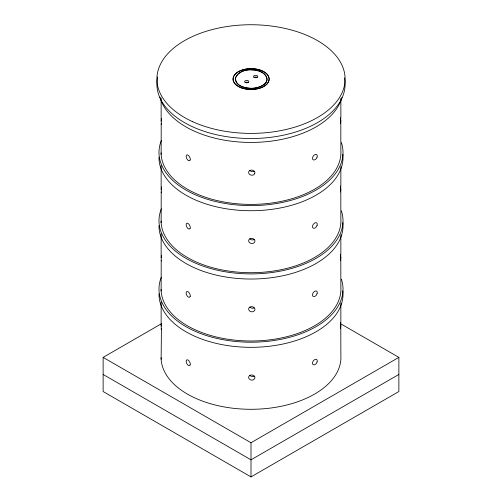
<?xml version="1.0" encoding="UTF-8"?>
<svg xmlns="http://www.w3.org/2000/svg" width="502" height="502" viewBox="0 0 502 502"><rect width="100%" height="100%" fill="white"/><g stroke="black" fill="none" stroke-linecap="round" stroke-linejoin="round"><path stroke-width="0.75" d="M161.136 154.34L161.211 124.019A3.037 0.414 84.5 0 0 161.217 122.074L161.406 118.591M161.136 222.637L161.211 192.316A3.037 0.414 84.5 0 0 161.217 190.371L161.406 186.888M161.136 290.934L161.211 260.613A3.037 0.414 84.5 0 0 161.217 258.668L161.406 255.185M161.142 329.237L161.211 328.91A3.037 0.414 84.5 0 0 161.217 326.965L161.406 323.483M340.864 120.643C339.917 129.566 340.507 115.975 340.783 117.819A3.037 0.414 84.5 0 0 340.789 119.796L340.864 150.631A89.921 51.913 0 0 1 252.914 204.389A89.921 51.913 0 0 1 161.079 152.84M340.864 188.94C339.936 197.832 340.475 184.347 340.783 186.117A3.037 0.414 84.5 0 0 340.789 188.093L340.864 218.928A89.921 51.913 0 0 1 252.914 272.686A89.921 51.913 0 0 1 161.079 221.144M340.864 257.237C339.936 266.129 340.475 252.644 340.783 254.414A3.037 0.414 84.5 0 0 340.789 256.39L340.864 287.226A89.921 51.913 0 0 1 252.914 340.983A89.921 51.913 0 0 1 161.079 289.441M340.864 325.534C339.936 334.426 340.475 320.941 340.783 322.711A3.037 0.414 84.5 0 0 340.789 324.687L340.864 355.529A89.921 51.913 0 0 1 252.914 409.281A89.921 51.913 0 0 1 161.079 357.738M161.412 123.624L161.136 124.352M161.412 191.921L161.136 192.649M161.412 260.218L161.136 260.946M161.412 328.515L161.136 359.231M340.852 185.771L340.864 166.526M340.852 254.068L340.864 234.823M340.852 322.366L340.864 303.12M340.538 323.702L398.87 357.38L398.87 391.529L251 476.9L103.13 391.529L103.13 357.38L161.462 323.702M103.13 357.38L251 442.751L398.87 357.38M398.87 374.454L251 459.826L103.13 374.454M254.244 171.188L253.523 171.515A3.137 2.548 9.4 0 1 249.864 170.467M254.213 239.492L253.705 239.04A3.137 2.548 9.4 0 0 249.494 239.065A3.137 2.548 9.4 0 0 249.444 242.522A3.137 2.548 9.4 0 0 253.648 243.1L254.652 242.046A3.037 2.447 -16.2 0 0 254.683 240.082L254.213 239.492L253.523 239.812A3.137 2.548 9.4 0 1 249.864 238.77M254.213 307.789L253.705 307.337A3.137 2.548 9.4 0 0 249.494 307.362A3.137 2.548 9.4 0 0 249.444 310.82A3.137 2.548 9.4 0 0 253.648 311.397L254.652 310.343A3.037 2.447 -16.2 0 0 254.683 308.379L254.213 307.789L253.523 308.109A3.137 2.548 9.4 0 1 249.864 307.067M254.213 376.086L253.705 375.634A3.137 2.548 9.4 0 0 249.494 375.659A3.137 2.548 9.4 0 0 249.444 379.117A3.137 2.548 9.4 0 0 253.648 379.694L254.652 378.64A3.037 2.447 -16.2 0 0 254.683 376.676L254.213 376.086L253.523 376.406A3.137 2.548 9.4 0 1 249.864 375.364M340.864 98.229L340.864 117.455M251 442.751L251 476.9M161.136 98.091L161.136 121.164M161.136 165.616L161.136 189.461M161.136 233.913L161.136 257.764M161.136 302.21L161.136 326.062M341.931 97.438A92.01 53.124 0 0 1 250.642 142.436A92.01 53.124 0 0 1 159.962 97.03M342.828 154.265A92.01 53.124 0 0 1 253.548 210.708A92.01 53.124 0 0 1 158.99 157.201M341.398 142.587A92.01 53.124 0 0 1 249.218 205.6A92.01 53.124 0 0 1 161.33 140.579M342.828 222.562A92.01 53.124 0 0 1 253.548 279.012A92.01 53.124 0 0 1 158.99 225.498M341.398 210.89A92.01 53.124 0 0 1 249.218 273.897A92.01 53.124 0 0 1 161.33 208.876M344.472 77.917A94.1 54.329 0 0 1 250.209 138.514A94.1 54.329 0 0 1 157.722 77.013M233.179 80.056A18.028 10.41 0 0 1 233.687 78.726M245.083 82.61A2.09 1.205 0 0 1 248.402 82.592M253.956 77.484A2.09 1.205 0 0 1 257.275 77.471M342.828 290.859A92.01 53.124 0 0 1 253.548 347.309A92.01 53.124 0 0 1 158.99 293.802M341.398 279.187A92.01 53.124 0 0 1 249.218 342.195A92.01 53.124 0 0 1 161.33 277.173M235.375 77.923C236.116 89.312 252.757 89.933 260.965 86.331C274.13 81.098 262.916 68.893 253.171 69.941C236.153 67.632 225.574 85.365 249.205 88.195C257.005 89.883 274.255 82.378 263.77 73.424C255.367 68.109 240.251 67.927 235.375 77.923M317.076 157.07L316.373 158.532A3.137 1.977 -55 0 1 313.122 159.743A3.137 1.977 -55 0 1 313.16 156.26A3.137 1.977 -55 0 1 316.423 154.447L317.095 155.099A3.037 1.437 -67.7 0 1 317.076 157.07M317.076 225.367L316.373 226.829A3.137 1.977 -55 0 1 313.122 228.04A3.137 1.977 -55 0 1 313.16 224.563A3.137 1.977 -55 0 1 316.423 222.744L317.095 223.396A3.037 1.437 -67.7 0 1 317.076 225.367M317.076 293.664L316.373 295.126A3.137 1.977 -55 0 1 313.122 296.337A3.137 1.977 -55 0 1 313.16 292.861A3.137 1.977 -55 0 1 316.423 291.041L317.095 291.693A3.037 1.437 -67.7 0 1 317.076 293.664M317.076 361.961L316.373 363.429A3.137 1.977 -55 0 1 313.122 364.634A3.137 1.977 -55 0 1 313.16 361.158A3.137 1.977 -55 0 1 316.423 359.344L317.095 359.99A3.037 1.437 -67.7 0 1 317.076 361.961M254.652 173.748L253.648 174.803A3.137 2.548 9.4 0 1 249.444 174.225A3.137 2.548 9.4 0 1 249.494 170.768A3.137 2.548 9.4 0 1 253.705 170.743L254.683 171.784A3.037 2.447 -16.2 0 1 254.652 173.748M190.095 160.056L189.367 160.69A3.137 1.631 64.5 0 1 186.681 158.475A3.137 1.631 64.5 0 1 186.713 155.036A3.137 1.631 64.5 0 1 189.405 156.655L190.12 158.105A3.037 2.021 51 0 1 190.095 160.056M190.095 228.354L189.367 228.994A3.137 1.631 64.5 0 1 186.681 226.772A3.137 1.631 64.5 0 1 186.713 223.334A3.137 1.631 64.5 0 1 189.405 224.952L190.12 226.402A3.037 2.021 51 0 1 190.095 228.354M190.095 296.651L189.367 297.291A3.137 1.631 64.5 0 1 186.681 295.069A3.137 1.631 64.5 0 1 186.713 291.631A3.137 1.631 64.5 0 1 189.405 293.25L190.12 294.699A3.037 2.021 51 0 1 190.095 296.651M190.095 364.948L189.367 365.588A3.137 1.631 64.5 0 1 186.681 363.366A3.137 1.631 64.5 0 1 186.713 359.928A3.137 1.631 64.5 0 1 189.405 361.547L190.12 362.996A3.037 2.021 51 0 1 190.095 364.948M192.586 121.66A94.1 54.329 0 0 0 344.102 86.978A94.1 54.329 0 0 0 216.318 28.564A94.1 54.329 0 0 0 192.586 121.66M241.669 87.969A18.028 10.41 0 0 0 269.022 79.278A18.028 10.41 0 0 0 242.309 69.947A18.028 10.41 0 0 0 241.669 87.969M240.301 87.361A18.028 10.41 0 0 0 269.072 80.364A18.028 10.41 0 0 0 244.185 69.477A18.028 10.41 0 0 0 240.301 87.361M254.363 77.471A2.09 1.205 0 0 0 257.702 76.655A2.09 1.205 0 0 0 254.809 75.394A2.09 1.205 0 0 0 254.363 77.471M245.491 82.592A2.09 1.205 0 0 0 248.829 81.776A2.09 1.205 0 0 0 245.936 80.515A2.09 1.205 0 0 0 245.491 82.592"/></g></svg>
